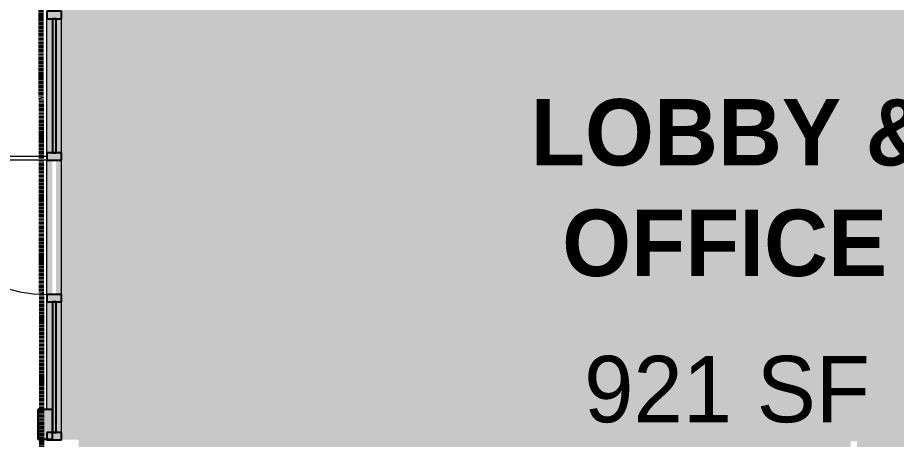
# Model space of a CAD drawing. Header units: inches. Extents: x -4501 to -113, y 9396 to 12816.
# Drawn here: x -3838.7 to -3600.1, y 10703.9 to 10818.3 of the extents above; entities that cross this region are included whole.
import ezdxf

# ---------------------------------------------------------------- set-up
doc = ezdxf.new("R2010")
doc.units = ezdxf.units.IN
doc.header["$MEASUREMENT"] = 0
doc.linetypes.add('Double Dash 3_8_', pattern=[1, 0.375, -0.125, 0.125, -0.125, 0.125, -0.125])
for name, color, linetype, lineweight in [('0-1', 7, 'Continuous', 5), ('A-AREA-IDEN', 2, 'Continuous', 9), ('A-DOOR', 31, 'Continuous', 9), ('A-FLOR-5', 192, 'Continuous', 5), ('A-GLAZ-CURT', 52, 'Continuous', 9), ('A-GLAZ-CURT-1', 52, 'Continuous', 25), ('A-GLAZ-CWMG', 51, 'Continuous', 9), ('A-GLAZ-CWMG-1', 51, 'Continuous', 25), ('A-WALL', 113, 'Continuous', 9), ('A-WALL-6', 113, 'Continuous', 25), ('C-PROP-LINE', 91, 'Double Dash 3_8_', 70), ('C-TOPO', 7, 'Continuous', 9)]:
    doc.layers.add(name, color=color, linetype=linetype, lineweight=lineweight)
doc.layers.add('A-AREA-PATT-7', color=254, linetype='Continuous', lineweight=9, transparency=0.9)
doc.styles.add('Century Gothic', font='ufonts.com_century-gothic.ttf', dxfattribs={"height": 18})
doc.styles.add('Century Gothic_B', font='GOTHICB.TTF', dxfattribs={"height": 18})

# ---------------------------------------------------------------- blocks, each defined once
blk = doc.blocks.new('1750 Ox - Topography_rvt-1-FLOOR PLAN - 1ST FLOOR')
at = {"layer": 'C-TOPO'}
blk.add_line((-3830.72, 10780.59), (-4004.23, 10780.59), dxfattribs=at)
blk.add_line((-3830.72, 10780.59), (-4004.23, 10780.59), dxfattribs=at)
blk = doc.blocks.new('Walls 42 - Walls 1-1636820-FLOOR PLAN - 1ST FLOOR')
at = {"layer": 'A-WALL'}
blk.add_hatch(color=256, dxfattribs=at).paths.add_polyline_path([(-3829.22, 10703.98), (-3829.22, 10711.98), (-3833.22, 10711.98), (-3833.22, 10703.98), (-3829.97, 10703.98)], flags=0)
at = {"layer": 'A-WALL-6'}
for p, q in [((-3833.22, 10711.98), (-3833.22, 10703.98)), ((-3829.22, 10711.98), (-3833.22, 10711.98)), ((-3829.22, 10703.98), (-3829.22, 10711.98)), ((-3833.22, 10703.98), (-3829.22, 10703.98))]:
    blk.add_line(p, q, dxfattribs=at)
blk = doc.blocks.new('System Panel - Glazed-1780273-FLOOR PLAN - 1ST FLOOR')
at = {"layer": 'A-GLAZ-CURT'}
blk.add_hatch(color=256, dxfattribs=at).paths.add_polyline_path([(18.2, 0.5), (-18.2, 0.5), (-18.2, -0.5), (18.2, -0.5)], flags=0)
at = {"layer": 'A-GLAZ-CURT-1'}
for p, q in [((18.2, 0.5), (-18.2, 0.5)), ((-18.2, 0.5), (-18.2, -0.5)), ((18.2, -0.5), (18.2, 0.5)), ((-18.2, -0.5), (18.2, -0.5))]:
    blk.add_line(p, q, dxfattribs=at)
blk = doc.blocks.new('Rectangular Mullion - 2_ x 4_ rectangular-1779541-FLOOR PLAN - 1ST FLOOR')
at = {"layer": 'A-GLAZ-CWMG'}
h = blk.add_hatch(color=256, dxfattribs=at)
h.paths.add_polyline_path([(-3829.22, 10819.99), (-3829.22, 10856.39), (-3830.72, 10856.39), (-3830.72, 10819.99)], flags=0)
h.paths.add_polyline_path([(-3826.72, 10819.99), (-3826.72, 10856.39), (-3828.22, 10856.39), (-3828.22, 10819.99)], flags=0)
for p, q in [((-3830.72, 10819.99), (-3830.72, 10856.39)), ((-3826.72, 10819.99), (-3826.72, 10856.39))]:
    blk.add_line(p, q, dxfattribs=at)
blk = doc.blocks.new('Rectangular Mullion - 2_ x 4_ rectangular-1780274-FLOOR PLAN - 1ST FLOOR')
at = {"layer": 'A-GLAZ-CWMG'}
blk.add_hatch(color=256, dxfattribs=at).paths.add_polyline_path([(0, 2), (0, -2), (-2, -2), (-2, 0.5), (-0.19, 0.5), (-0.19, 2)], flags=0)
at = {"layer": 'A-GLAZ-CWMG-1'}
for p, q in [((-2, 2), (0, 2)), ((-2, -2), (-2, 2)), ((0, 2), (0, -2)), ((0, -2), (-2, -2))]:
    blk.add_line(p, q, dxfattribs=at)
blk = doc.blocks.new('Rectangular Mullion - 2_ x 4_ rectangular-1780271-FLOOR PLAN - 1ST FLOOR')
at = {"layer": 'A-GLAZ-CWMG'}
blk.add_hatch(color=256, dxfattribs=at).paths.add_polyline_path([(1, -2), (-1, -2), (-1, 2), (1, 2), (1, -0.5)], flags=0)
at = {"layer": 'A-GLAZ-CWMG-1'}
for p, q in [((-1, 2), (1, 2)), ((-1, -2), (-1, 2)), ((1, 2), (1, -2)), ((1, -2), (-1, -2))]:
    blk.add_line(p, q, dxfattribs=at)
blk = doc.blocks.new('Storefront_Entry_Door-_Single_7051 - Store Front Single Door-1780326-FLOOR PLAN - 1ST FLOOR')
at = {"layer": 'A-DOOR'}
blk.add_line((-18.2, -2), (-18.2, -38.4), dxfattribs=at)
blk.add_arc((-18.2, -2), 36.4, 270, 360, dxfattribs=at)
blk = doc.blocks.new('System Panel - Glazed-1780272-FLOOR PLAN - 1ST FLOOR')
at = {"layer": 'A-GLAZ-CURT'}
blk.add_hatch(color=256, dxfattribs=at).paths.add_polyline_path([(17.7, -0.5), (17.7, 0.5), (-17.7, 0.5), (-17.7, -0.5), (17.7, -0.5)], flags=0)
at = {"layer": 'A-GLAZ-CURT-1'}
for p, q in [((17.7, 0.5), (-17.7, 0.5)), ((-17.7, 0.5), (-17.7, -0.5)), ((17.7, -0.5), (17.7, 0.5)), ((-17.7, -0.5), (17.7, -0.5))]:
    blk.add_line(p, q, dxfattribs=at)
blk = doc.blocks.new('Rectangular Mullion - 2_ x 4_ rectangular-V121-FLOOR PLAN - 1ST FLOOR')
at = {"layer": 'A-GLAZ-CWMG'}
h = blk.add_hatch(color=256, dxfattribs=at)
h.paths.add_polyline_path([(-3826.72, 10705.79), (-3826.72, 10741.19), (-3828.22, 10741.19), (-3828.22, 10705.79)], flags=0)
h.paths.add_polyline_path([(-3830.72, 10711.98), (-3829.22, 10711.98), (-3829.22, 10741.19), (-3830.72, 10741.19), (-3830.72, 10738.84)], flags=0)
for p, q in [((-3830.72, 10711.98), (-3830.72, 10741.19)), ((-3826.72, 10705.79), (-3826.72, 10741.19)), ((-3826.72, 10705.79), (-3828.22, 10705.79))]:
    blk.add_line(p, q, dxfattribs=at)
blk = doc.blocks.new('Family - ___-1754402-FLOOR PLAN - 1ST FLOOR')
at = {"layer": 'C-PROP-LINE'}
blk.add_line((-3834.53, 12088.59), (-3830.58, 9768.25), dxfattribs=at)

msp = doc.modelspace()

# ---------------------------------------------------------------- hatches: boundary and pattern name
at = {"layer": 'A-AREA-PATT-7'}
h = msp.add_hatch(color=256, dxfattribs=at)
h.paths.add_polyline_path([(-3610.7237, 10667.3894), (-3612.4737, 10667.3894), (-3612.4737, 10703.3894), (-3610.7237, 10703.3894), (-3610.7237, 10667.7644)], flags=0)
h.paths.add_polyline_path([(-3253.9612, 10557.3769), (-3216.9237, 10557.3769), (-3216.9237, 10812.8644), (-3414.5487, 10812.8644), (-3414.5487, 10859.1394), (-3479.7237, 10859.1394), (-3479.7237, 10854.3894), (-3822.0987, 10854.3894), (-3822.0987, 10857.3894), (-3826.4112, 10857.3894), (-3826.4112, 10703.7894), (-3822.0987, 10703.7894), (-3822.0987, 10674.0144), (-3818.5987, 10674.0144), (-3818.5987, 10668.3894), (-3648.7237, 10668.3894), (-3648.7237, 10667.3894), (-3646.7237, 10667.3894), (-3646.7237, 10665.4519), (-3646.0987, 10665.4519), (-3646.0987, 10663.5769), (-3646.7237, 10663.5769), (-3646.7237, 10662.3269), (-3610.7237, 10662.3269), (-3610.7237, 10663.5769), (-3611.3487, 10663.5769), (-3611.3487, 10665.4519), (-3610.7237, 10665.4519), (-3610.7237, 10667.3894), (-3608.7237, 10667.3894), (-3608.7237, 10668.3894), (-3479.7237, 10668.3894), (-3479.7237, 10563.4394), (-3282.5987, 10563.4394), (-3282.5987, 10557.3769)], flags=0)
at = {"layer": 'A-FLOR-5'}
h = msp.add_hatch(color=256, dxfattribs=at)
h.paths.add_polyline_path([(-2613.9237, 10011.0894), (-2612.1737, 10011.0894), (-2612.1737, 10010.8394), (-2575.9237, 10010.8394), (-2575.9237, 10011.0894), (-2577.9237, 10011.0894), (-2577.9237, 10013.0269), (-2578.5487, 10013.0269), (-2578.5487, 10014.4019), (-2613.2987, 10014.4019), (-2613.2987, 10013.0269), (-2613.9237, 10013.0269), (-2613.9237, 10011.5877)], flags=0)
h.paths.add_polyline_path([(-2615.9237, 10010.8394), (-2613.9237, 10010.8394), (-2613.9237, 10011.0894), (-2615.9237, 10011.0894)], flags=0)
h.paths.add_polyline_path([(-3826.7237, 10703.7894), (-3826.4112, 10703.7894), (-3826.4112, 10895.7894), (-3826.7237, 10895.7894), (-3826.7237, 10858.391), (-3826.7237, 10858.3871), (-3826.7237, 10705.7933), (-3826.7237, 10705.7894), (-3826.7237, 10703.8473)], flags=0)
h.paths.add_polyline_path([(-3962.3687, 11241.0344), (-3890.1737, 11241.0344), (-3890.1737, 11241.3894), (-3962.7237, 11241.3894), (-3962.7237, 11241.0344)], flags=0)
h.paths.add_polyline_path([(-2574.8612, 12087.5894), (-2576.6112, 12087.5894), (-2576.6112, 12123.5894), (-2574.8612, 12123.5894), (-2574.8612, 12087.8303)], flags=0)
h.paths.add_polyline_path([(-2583.6377, 12084.2769), (-2575.4862, 12084.2769), (-2575.4862, 12085.6519), (-2574.8612, 12085.6519), (-2574.8612, 12087.5894), (-2572.8612, 12087.5894), (-2572.8612, 12088.5894), (-2569.4987, 12088.5894), (-2569.4987, 12091.0894), (-2561.4987, 12091.0894), (-2561.4987, 12088.5894), (-2561.1237, 12088.5894), (-2561.1237, 12143.6019), (-2637.9237, 12143.6019), (-2637.9237, 12088.5894), (-2612.8612, 12088.5894), (-2612.7822, 12087.5894), (-2610.8612, 12087.5894), (-2610.8612, 12085.6519), (-2610.2362, 12085.6519), (-2610.2362, 12084.2769)], flags=0)

# ---------------------------------------------------------------- block references
at = {"layer": '0-1'}
msp.add_blockref('1750 Ox - Topography_rvt-1-FLOOR PLAN - 1ST FLOOR', (0, 0), dxfattribs=at)
at = {"layer": 'A-DOOR', "rotation": 269.9999999999994}
msp.add_blockref('Storefront_Entry_Door-_Single_7051 - Store Front Single Door-1780326-FLOOR PLAN - 1ST FLOOR', (-3828.7237, 10761.391), dxfattribs=at)
at = {"layer": 'A-GLAZ-CURT', "rotation": 269.9999999999994}
for name, p in [('System Panel - Glazed-1780273-FLOOR PLAN - 1ST FLOOR', (-3828.7237, 10799.7894)), ('System Panel - Glazed-1780272-FLOOR PLAN - 1ST FLOOR', (-3828.7237, 10723.4906))]:
    msp.add_blockref(name, p, dxfattribs=at)
at = {"layer": 'A-GLAZ-CWMG', "extrusion": (0, 0, -1), "rotation": 270.0000000000007}
for name, p in [('Rectangular Mullion - 2_ x 4_ rectangular-1780271-FLOOR PLAN - 1ST FLOOR', (3828.7237, 10818.9886)), ('Rectangular Mullion - 2_ x 4_ rectangular-1780271-FLOOR PLAN - 1ST FLOOR', (3828.7237, 10780.5902)), ('Rectangular Mullion - 2_ x 4_ rectangular-1780271-FLOOR PLAN - 1ST FLOOR', (3828.7237, 10742.1917)), ('Rectangular Mullion - 2_ x 4_ rectangular-1780274-FLOOR PLAN - 1ST FLOOR', (3828.7237, 10703.7894))]:
    msp.add_blockref(name, p, dxfattribs=at)
at = {"layer": 'A-GLAZ-CWMG'}
for name, p in [('Rectangular Mullion - 2_ x 4_ rectangular-1779541-FLOOR PLAN - 1ST FLOOR', (0, -38.3984)), ('Rectangular Mullion - 2_ x 4_ rectangular-1779541-FLOOR PLAN - 1ST FLOOR', (0, -76.7969)), ('Rectangular Mullion - 2_ x 4_ rectangular-V121-FLOOR PLAN - 1ST FLOOR', (0, 0))]:
    msp.add_blockref(name, p, dxfattribs=at)
at = {"layer": 'A-WALL'}
msp.add_blockref('Walls 42 - Walls 1-1636820-FLOOR PLAN - 1ST FLOOR', (0, 0), dxfattribs=at)
at = {"layer": 'C-PROP-LINE'}
msp.add_blockref('Family - ___-1754402-FLOOR PLAN - 1ST FLOOR', (0, 0), dxfattribs=at)

# ---------------------------------------------------------------- texts
at = {"layer": 'A-AREA-IDEN', "char_height": 18, "attachment_point": 1}
for s, insert, width, style in [('LOBBY &', (-3699.3191, 10796.1857), 124.836, 'Century Gothic_B'), ('OFFICE', (-3690.8191, 10766.1857), 104.232, 'Century Gothic_B'), ('921 SF', (-3684.8435, 10726.5355), 89.688, 'Century Gothic')]:
    msp.add_mtext(s, dxfattribs=dict(at, insert=insert, width=width, style=style))

doc.saveas('drawing.dxf')
